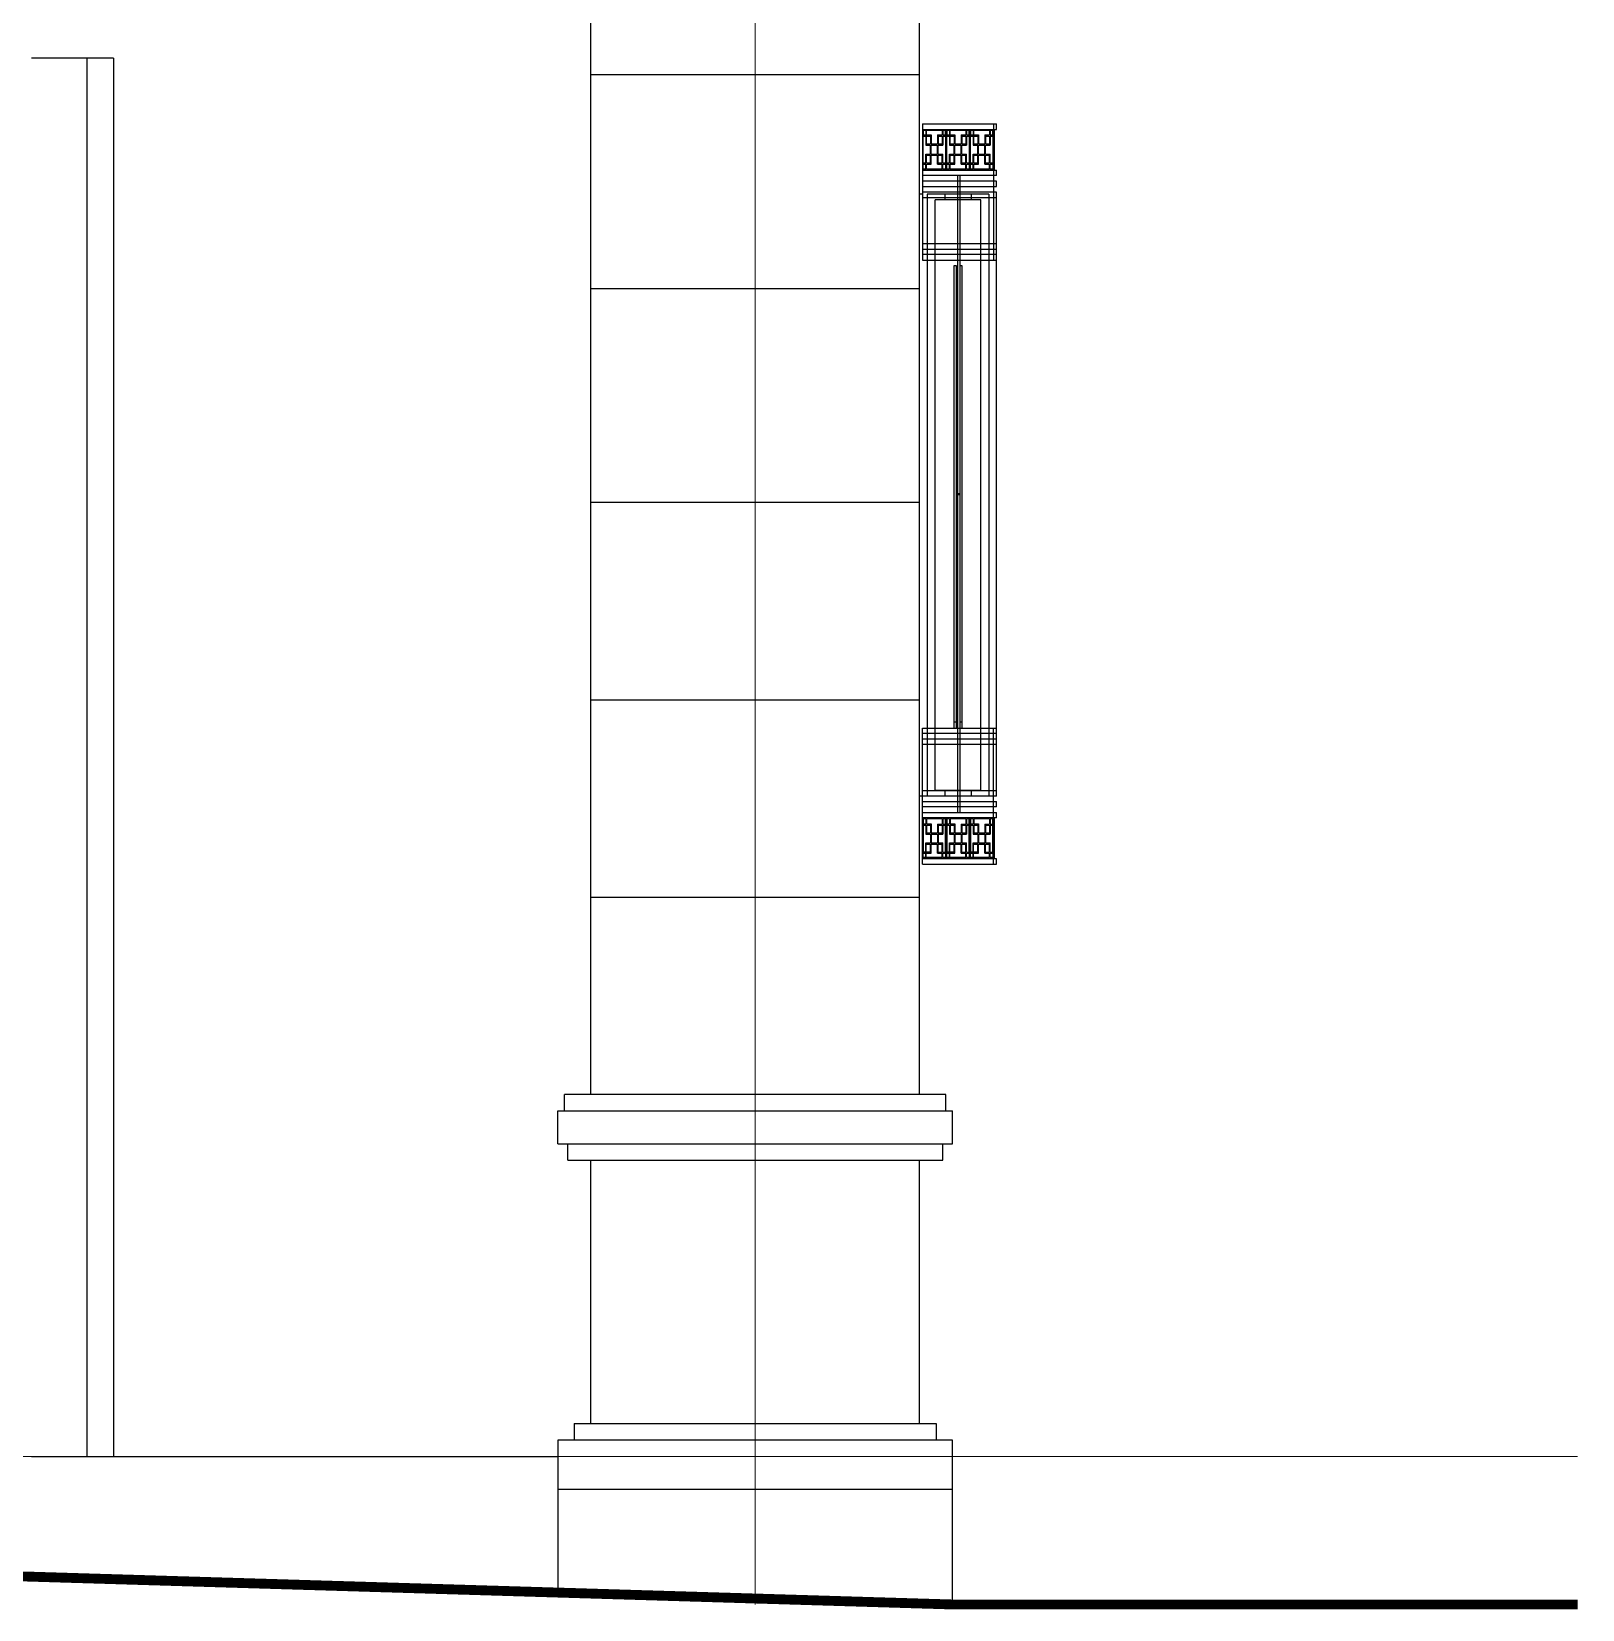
# Model space of a CAD drawing. Extents: x 1188826 to 1909461, y 608442 to 1651179.
# Drawn here: x 1700842 to 1705557, y 1027948 to 1032744 of the extents above; entities that cross this region are included whole.
import ezdxf

# ---------------------------------------------------------------- set-up
doc = ezdxf.new("R2010")
doc.units = 0
doc.header["$LTSCALE"] = 1000
doc.header["$MEASUREMENT"] = 0
doc.linetypes.add('ACAD_ISO10W100', pattern=[18.5, 12, -3, 0.5, -3])
doc.linetypes.add('DOTE', pattern=[2.42, 2, -0.2, 0.02, -0.2])
for name, color, linetype in [('1', 7, 'Continuous'), ('分缝', 37, 'Continuous'), ('立面线', 40, 'Continuous')]:
    doc.layers.add(name, color=color, linetype=linetype)
doc.layers.add('DOTE', color=19, linetype='DOTE', lineweight=9)

msp = doc.modelspace()

# ---------------------------------------------------------------- linework, layer by layer
at = {"layer": '1', "const_width": 30}
msp.add_lwpolyline([(1687342.5, 1028313.4), (1692042.5, 1028313.4), (1703642.3, 1027963.5), (1705542.3, 1027963.4)], dxfattribs=at)
at = {"layer": 'DOTE', "linetype": 'ACAD_ISO10W100', "ltscale": 100}
for p, q in [((1703042, 1036013.4), (1703042, 1027963.4)), ((1687342.5, 1028413.4), (1705542.3, 1028413.4)), ((1703642.3, 1027963.4), (1705542.3, 1027963.4))]:
    msp.add_line(p, q, dxfattribs=at)
at = {"layer": '分缝'}
for p, q in [((1702542.3, 1032613.4), (1703542.3, 1032613.4)), ((1702542.3, 1031963.4), (1703542.3, 1031963.4)), ((1702542.3, 1031313.4), (1703542.3, 1031313.4)), ((1702542.3, 1030713.4), (1703542.3, 1030713.4)), ((1702542.3, 1030113.4), (1703542.3, 1030113.4))]:
    msp.add_line(p, q, dxfattribs=at)
at = {"layer": '立面线'}
for p, q in [((1702542.3, 1029513.4), (1702542.3, 1034213.4)), ((1703542.3, 1029513.4), (1703542.3, 1034213.4)), ((1701091.9, 1032663.4), (1700842.3, 1032663.4)), ((1701011.9, 1028413.4), (1701011.9, 1032663.4)), ((1701091.9, 1032663.4), (1701091.9, 1028413.4)), ((1703551.1, 1032463.4), (1703551.1, 1032049.7)), ((1703551.1, 1032463.4), (1703775.9, 1032463.4)), ((1703767.1, 1032463.4), (1703767.1, 1032049.7)), ((1703775.9, 1032446.9), (1703775.9, 1032463.4)), ((1703551.1, 1032446.9), (1703775.9, 1032446.9)), ((1703560.7, 1032443.2), (1703552.9, 1032443.2)), ((1703552.9, 1032443.2), (1703552.9, 1032430.3)), ((1703552.9, 1032430.3), (1703560.7, 1032430.3)), ((1703552.9, 1032344.6), (1703552.9, 1032426.1)), ((1703552.9, 1032426.1), (1703560.7, 1032426.1)), ((1703560.7, 1032443.2), (1703560.7, 1032430.3)), ((1703560.7, 1032426.1), (1703560.7, 1032398.8)), ((1703611, 1032443.2), (1703562.5, 1032443.2)), ((1703562.5, 1032443.2), (1703562.5, 1032430.3)), ((1703562.5, 1032430.3), (1703577.3, 1032430.3)), ((1703562.5, 1032426.1), (1703562.5, 1032402.4)), ((1703562.5, 1032426.1), (1703575.2, 1032426.1)), ((1703575.2, 1032426.1), (1703575.2, 1032402.4)), ((1703577.3, 1032430.3), (1703577.3, 1032402.4)), ((1703596.5, 1032429.7), (1703611, 1032429.7)), ((1703596.5, 1032429.7), (1703596.5, 1032402.4)), ((1703598.6, 1032426.6), (1703611, 1032426.6)), ((1703598.6, 1032426.6), (1703598.6, 1032402.4)), ((1703611, 1032443.2), (1703611, 1032429.7)), ((1703611, 1032426.6), (1703611, 1032402.4)), ((1703620.9, 1032443.2), (1703613.1, 1032443.2)), ((1703613.1, 1032443.2), (1703613.1, 1032429.7)), ((1703613.1, 1032429.7), (1703620.9, 1032429.7)), ((1703613.1, 1032426.6), (1703620.9, 1032426.6)), ((1703613.1, 1032426.6), (1703613.1, 1032398.8)), ((1703620.9, 1032429.7), (1703620.9, 1032443.2)), ((1703620.9, 1032426.6), (1703620.9, 1032344.6)), ((1703623, 1032446.9), (1703623, 1032322.7)), ((1703623.1, 1032322.7), (1703623.1, 1032446.9)), ((1703632.7, 1032443.2), (1703624.9, 1032443.2)), ((1703624.9, 1032443.2), (1703624.9, 1032430.3)), ((1703624.9, 1032430.3), (1703632.7, 1032430.3)), ((1703624.9, 1032344.6), (1703624.9, 1032426.1)), ((1703624.9, 1032426.1), (1703632.7, 1032426.1)), ((1703632.7, 1032443.2), (1703632.7, 1032430.3)), ((1703632.7, 1032426.1), (1703632.7, 1032398.8)), ((1703683, 1032443.2), (1703634.5, 1032443.2)), ((1703634.5, 1032443.2), (1703634.5, 1032430.3)), ((1703634.5, 1032430.3), (1703649.3, 1032430.3)), ((1703634.5, 1032426.1), (1703634.5, 1032402.4)), ((1703634.5, 1032426.1), (1703647.2, 1032426.1)), ((1703647.2, 1032426.1), (1703647.2, 1032402.4)), ((1703649.3, 1032430.3), (1703649.3, 1032402.4)), ((1703668.5, 1032429.7), (1703683, 1032429.7)), ((1703668.5, 1032429.7), (1703668.5, 1032402.4)), ((1703670.6, 1032426.6), (1703683, 1032426.6)), ((1703670.6, 1032426.6), (1703670.6, 1032402.4)), ((1703683, 1032443.2), (1703683, 1032429.7)), ((1703683, 1032426.6), (1703683, 1032402.4)), ((1703692.9, 1032443.2), (1703685.1, 1032443.2)), ((1703685.1, 1032443.2), (1703685.1, 1032429.7)), ((1703685.1, 1032429.7), (1703692.9, 1032429.7)), ((1703685.1, 1032426.6), (1703692.9, 1032426.6)), ((1703685.1, 1032426.6), (1703685.1, 1032398.8)), ((1703692.9, 1032429.7), (1703692.9, 1032443.2)), ((1703692.9, 1032426.6), (1703692.9, 1032344.6)), ((1703695, 1032446.9), (1703695, 1032322.7)), ((1703695.1, 1032322.7), (1703695.1, 1032446.9)), ((1703704.7, 1032443.2), (1703696.9, 1032443.2)), ((1703696.9, 1032443.2), (1703696.9, 1032430.3)), ((1703696.9, 1032430.3), (1703704.7, 1032430.3)), ((1703696.9, 1032344.6), (1703696.9, 1032426.1)), ((1703696.9, 1032426.1), (1703704.7, 1032426.1)), ((1703704.7, 1032443.2), (1703704.7, 1032430.3)), ((1703704.7, 1032426.1), (1703704.7, 1032398.8)), ((1703755, 1032443.2), (1703706.5, 1032443.2)), ((1703706.5, 1032443.2), (1703706.5, 1032430.3)), ((1703706.5, 1032430.3), (1703721.3, 1032430.3)), ((1703706.5, 1032426.1), (1703706.5, 1032402.4)), ((1703706.5, 1032426.1), (1703719.2, 1032426.1)), ((1703719.2, 1032426.1), (1703719.2, 1032402.4)), ((1703721.3, 1032430.3), (1703721.3, 1032402.4)), ((1703740.5, 1032429.7), (1703755, 1032429.7)), ((1703740.5, 1032429.7), (1703740.5, 1032402.4)), ((1703742.6, 1032426.6), (1703755, 1032426.6)), ((1703742.6, 1032426.6), (1703742.6, 1032402.4)), ((1703755, 1032443.2), (1703755, 1032429.7)), ((1703755, 1032426.6), (1703755, 1032402.4)), ((1703764.9, 1032443.2), (1703757.1, 1032443.2)), ((1703757.1, 1032443.2), (1703757.1, 1032429.7)), ((1703757.1, 1032429.7), (1703764.9, 1032429.7)), ((1703757.1, 1032426.6), (1703764.9, 1032426.6)), ((1703757.1, 1032426.6), (1703757.1, 1032398.8)), ((1703764.9, 1032429.7), (1703764.9, 1032443.2)), ((1703764.9, 1032426.6), (1703764.9, 1032344.6)), ((1703767, 1032446.9), (1703767, 1032322.7)), ((1703768.7, 1032446.9), (1703768.7, 1032322.7)), ((1703560.7, 1032398.8), (1703575.5, 1032398.8)), ((1703561, 1032344.6), (1703561, 1032371.9)), ((1703561, 1032371.9), (1703575.5, 1032371.9)), ((1703562.5, 1032402.4), (1703575.2, 1032402.4)), ((1703563.1, 1032344.6), (1703563.1, 1032368.2)), ((1703563.1, 1032368.2), (1703575.5, 1032368.2)), ((1703575.5, 1032371.9), (1703575.5, 1032398.8)), ((1703575.5, 1032344.6), (1703575.5, 1032368.2)), ((1703577.3, 1032402.4), (1703596.5, 1032402.4)), ((1703577.3, 1032371.9), (1703577.3, 1032398.8)), ((1703577.3, 1032398.8), (1703596.8, 1032398.8)), ((1703577.3, 1032371.9), (1703596.8, 1032371.9)), ((1703577.3, 1032368.2), (1703596.8, 1032368.2)), ((1703577.3, 1032340.9), (1703577.3, 1032368.2)), ((1703596.8, 1032371.9), (1703596.8, 1032398.8)), ((1703596.8, 1032341.4), (1703596.8, 1032368.2)), ((1703598.6, 1032402.4), (1703611, 1032402.4)), ((1703598.6, 1032398.8), (1703613.1, 1032398.8)), ((1703598.6, 1032371.9), (1703598.6, 1032398.8)), ((1703598.6, 1032371.9), (1703612.8, 1032371.9)), ((1703598.6, 1032368.2), (1703611, 1032368.2)), ((1703598.6, 1032344.6), (1703598.6, 1032368.2)), ((1703611, 1032344.6), (1703611, 1032368.2)), ((1703612.8, 1032344.6), (1703612.8, 1032371.9)), ((1703632.7, 1032398.8), (1703647.5, 1032398.8)), ((1703633, 1032344.6), (1703633, 1032371.9)), ((1703633, 1032371.9), (1703647.5, 1032371.9)), ((1703634.5, 1032402.4), (1703647.2, 1032402.4)), ((1703635.1, 1032344.6), (1703635.1, 1032368.2)), ((1703635.1, 1032368.2), (1703647.5, 1032368.2)), ((1703647.5, 1032371.9), (1703647.5, 1032398.8)), ((1703647.5, 1032344.6), (1703647.5, 1032368.2)), ((1703649.3, 1032402.4), (1703668.5, 1032402.4)), ((1703649.3, 1032371.9), (1703649.3, 1032398.8)), ((1703649.3, 1032398.8), (1703668.8, 1032398.8)), ((1703649.3, 1032371.9), (1703668.8, 1032371.9)), ((1703649.3, 1032368.2), (1703668.8, 1032368.2)), ((1703649.3, 1032340.9), (1703649.3, 1032368.2)), ((1703668.8, 1032371.9), (1703668.8, 1032398.8)), ((1703668.8, 1032341.4), (1703668.8, 1032368.2)), ((1703670.6, 1032402.4), (1703683, 1032402.4)), ((1703670.6, 1032398.8), (1703685.1, 1032398.8)), ((1703670.6, 1032371.9), (1703670.6, 1032398.8)), ((1703670.6, 1032371.9), (1703684.8, 1032371.9)), ((1703670.6, 1032368.2), (1703683, 1032368.2)), ((1703670.6, 1032344.6), (1703670.6, 1032368.2)), ((1703683, 1032344.6), (1703683, 1032368.2)), ((1703684.8, 1032344.6), (1703684.8, 1032371.9)), ((1703704.7, 1032398.8), (1703719.5, 1032398.8)), ((1703705, 1032344.6), (1703705, 1032371.9)), ((1703705, 1032371.9), (1703719.5, 1032371.9)), ((1703706.5, 1032402.4), (1703719.2, 1032402.4)), ((1703707.1, 1032344.6), (1703707.1, 1032368.2)), ((1703707.1, 1032368.2), (1703719.5, 1032368.2)), ((1703719.5, 1032371.9), (1703719.5, 1032398.8)), ((1703719.5, 1032344.6), (1703719.5, 1032368.2)), ((1703721.3, 1032402.4), (1703740.5, 1032402.4)), ((1703721.3, 1032371.9), (1703721.3, 1032398.8)), ((1703721.3, 1032398.8), (1703740.8, 1032398.8)), ((1703721.3, 1032371.9), (1703740.8, 1032371.9)), ((1703721.3, 1032368.2), (1703740.8, 1032368.2)), ((1703721.3, 1032340.9), (1703721.3, 1032368.2)), ((1703740.8, 1032371.9), (1703740.8, 1032398.8)), ((1703740.8, 1032341.4), (1703740.8, 1032368.2)), ((1703742.6, 1032402.4), (1703755, 1032402.4)), ((1703742.6, 1032398.8), (1703757.1, 1032398.8)), ((1703742.6, 1032371.9), (1703742.6, 1032398.8)), ((1703742.6, 1032371.9), (1703756.8, 1032371.9)), ((1703742.6, 1032368.2), (1703755, 1032368.2)), ((1703742.6, 1032344.6), (1703742.6, 1032368.2)), ((1703755, 1032344.6), (1703755, 1032368.2)), ((1703756.8, 1032344.6), (1703756.8, 1032371.9)), ((1703551.1, 1032322.7), (1703775.9, 1032322.7)), ((1703552.9, 1032344.6), (1703561, 1032344.6)), ((1703553.2, 1032340.9), (1703561, 1032340.9)), ((1703553.2, 1032326), (1703553.2, 1032340.9)), ((1703561, 1032326), (1703553.2, 1032326)), ((1703561, 1032326), (1703561, 1032340.9)), ((1703563.1, 1032344.6), (1703575.5, 1032344.6)), ((1703563.1, 1032326), (1703563.1, 1032340.9)), ((1703563.1, 1032340.9), (1703577.3, 1032340.9)), ((1703611, 1032326), (1703563.1, 1032326)), ((1703596.8, 1032341.4), (1703611, 1032341.4)), ((1703598.6, 1032344.6), (1703611, 1032344.6)), ((1703611, 1032326), (1703611, 1032341.4)), ((1703612.8, 1032344.6), (1703620.9, 1032344.6)), ((1703612.8, 1032326), (1703612.8, 1032341.4)), ((1703612.8, 1032341.4), (1703620.9, 1032341.4)), ((1703620.9, 1032326), (1703612.8, 1032326)), ((1703620.9, 1032341.4), (1703620.9, 1032326)), ((1703624.9, 1032344.6), (1703633, 1032344.6)), ((1703625.2, 1032340.9), (1703633, 1032340.9)), ((1703625.2, 1032326), (1703625.2, 1032340.9)), ((1703633, 1032326), (1703625.2, 1032326)), ((1703633, 1032326), (1703633, 1032340.9)), ((1703635.1, 1032344.6), (1703647.5, 1032344.6)), ((1703635.1, 1032326), (1703635.1, 1032340.9)), ((1703635.1, 1032340.9), (1703649.3, 1032340.9)), ((1703683, 1032326), (1703635.1, 1032326)), ((1703668.8, 1032341.4), (1703683, 1032341.4)), ((1703670.6, 1032344.6), (1703683, 1032344.6)), ((1703683, 1032326), (1703683, 1032341.4)), ((1703684.8, 1032344.6), (1703692.9, 1032344.6)), ((1703684.8, 1032326), (1703684.8, 1032341.4)), ((1703684.8, 1032341.4), (1703692.9, 1032341.4)), ((1703692.9, 1032326), (1703684.8, 1032326)), ((1703692.9, 1032341.4), (1703692.9, 1032326)), ((1703696.9, 1032344.6), (1703705, 1032344.6)), ((1703697.2, 1032340.9), (1703705, 1032340.9)), ((1703697.2, 1032326), (1703697.2, 1032340.9)), ((1703705, 1032326), (1703697.2, 1032326)), ((1703705, 1032326), (1703705, 1032340.9)), ((1703707.1, 1032344.6), (1703719.5, 1032344.6)), ((1703707.1, 1032326), (1703707.1, 1032340.9)), ((1703707.1, 1032340.9), (1703721.3, 1032340.9)), ((1703755, 1032326), (1703707.1, 1032326)), ((1703740.8, 1032341.4), (1703755, 1032341.4)), ((1703742.6, 1032344.6), (1703755, 1032344.6)), ((1703755, 1032326), (1703755, 1032341.4)), ((1703756.8, 1032344.6), (1703764.9, 1032344.6)), ((1703756.8, 1032326), (1703756.8, 1032341.4)), ((1703756.8, 1032341.4), (1703764.9, 1032341.4)), ((1703764.9, 1032326), (1703756.8, 1032326)), ((1703764.9, 1032341.4), (1703764.9, 1032326)), ((1703775.9, 1032306.1), (1703775.9, 1032322.7)), ((1703775.9, 1032306.1), (1703551.1, 1032306.1)), ((1703775.9, 1032289.5), (1703551.1, 1032289.5)), ((1703551.1, 1032273), (1703775.9, 1032273)), ((1703657.1, 1032306.1), (1703657.1, 1030370.8)), ((1703665.9, 1030370.8), (1703665.9, 1032306.1)), ((1703775.9, 1032273), (1703775.9, 1032289.5)), ((1703551.1, 1032249.7), (1703542.3, 1032249.7)), ((1703775.9, 1032256.4), (1703551.1, 1032256.4)), ((1703551.1, 1032239.9), (1703775.9, 1032239.9)), ((1703752.7, 1032249.7), (1703565.5, 1032249.7)), ((1703565.5, 1032249.7), (1703565.5, 1030420.5)), ((1703728.8, 1032232.2), (1703589.5, 1032232.2)), ((1703589.5, 1030438), (1703589.5, 1032232.2)), ((1703619.3, 1032249.7), (1703619.3, 1032232.2)), ((1703699, 1032249.7), (1703699, 1032232.2)), ((1703728.8, 1030438), (1703728.8, 1032232.2)), ((1703752.7, 1032249.7), (1703752.7, 1030420.5)), ((1703775.9, 1030420.5), (1703775.9, 1032256.4)), ((1703775.9, 1032099.4), (1703551.1, 1032099.4)), ((1703551.1, 1032082.9), (1703775.9, 1032082.9)), ((1703775.9, 1032066.3), (1703551.1, 1032066.3)), ((1703551.1, 1032049.7), (1703775.9, 1032049.7)), ((1703647.5, 1032033.3), (1703653.3, 1032033.3)), ((1703647.5, 1030627.1), (1703647.5, 1032033.3)), ((1703653.3, 1032033.3), (1703653.3, 1030627.1)), ((1703665.9, 1032033.3), (1703670.7, 1032033.3)), ((1703670.7, 1032033.3), (1703670.7, 1030627.1)), ((1703657.1, 1031339.6), (1703665.9, 1031339.6)), ((1703657.1, 1031337.3), (1703665.9, 1031337.3)), ((1703647.5, 1030645.8), (1703653.3, 1030645.8)), ((1703665.9, 1030645.8), (1703670.7, 1030645.8)), ((1703551.1, 1030213.5), (1703551.1, 1030627.1)), ((1703551.1, 1030627.1), (1703775.9, 1030627.1)), ((1703775.9, 1030610.6), (1703551.1, 1030610.6)), ((1703551.1, 1030594), (1703775.9, 1030594)), ((1703767.1, 1030213.5), (1703767.1, 1030627.1)), ((1703775.9, 1030577.5), (1703551.1, 1030577.5)), ((1703775.9, 1030420.5), (1703542.3, 1030420.5)), ((1703551.1, 1030437), (1703775.9, 1030437)), ((1703551.1, 1030403.9), (1703775.9, 1030403.9)), ((1703589.5, 1030438), (1703728.8, 1030438)), ((1703619.3, 1030438), (1703619.3, 1030420.5)), ((1703699, 1030438), (1703699, 1030420.5)), ((1703775.9, 1030387.3), (1703775.9, 1030403.9)), ((1703775.9, 1030387.3), (1703551.1, 1030387.3)), ((1703551.1, 1030370.8), (1703775.9, 1030370.8)), ((1703775.9, 1030354.2), (1703551.1, 1030354.2)), ((1703553.2, 1030350.9), (1703553.2, 1030336)), ((1703561, 1030350.9), (1703553.2, 1030350.9)), ((1703561, 1030350.9), (1703561, 1030336)), ((1703563.1, 1030350.9), (1703563.1, 1030336)), ((1703611, 1030350.9), (1703563.1, 1030350.9)), ((1703611, 1030350.9), (1703611, 1030335.4)), ((1703612.8, 1030350.9), (1703612.8, 1030335.4)), ((1703620.9, 1030350.9), (1703612.8, 1030350.9)), ((1703620.9, 1030335.4), (1703620.9, 1030350.9)), ((1703623, 1030230), (1703623, 1030354.2)), ((1703623.1, 1030354.2), (1703623.1, 1030230)), ((1703625.2, 1030350.9), (1703625.2, 1030336)), ((1703633, 1030350.9), (1703625.2, 1030350.9)), ((1703633, 1030350.9), (1703633, 1030336)), ((1703635.1, 1030350.9), (1703635.1, 1030336)), ((1703683, 1030350.9), (1703635.1, 1030350.9)), ((1703683, 1030350.9), (1703683, 1030335.4)), ((1703684.8, 1030350.9), (1703684.8, 1030335.4)), ((1703692.9, 1030350.9), (1703684.8, 1030350.9)), ((1703692.9, 1030335.4), (1703692.9, 1030350.9)), ((1703695, 1030230), (1703695, 1030354.2)), ((1703695.1, 1030354.2), (1703695.1, 1030230)), ((1703697.2, 1030350.9), (1703697.2, 1030336)), ((1703705, 1030350.9), (1703697.2, 1030350.9)), ((1703705, 1030350.9), (1703705, 1030336)), ((1703707.1, 1030350.9), (1703707.1, 1030336)), ((1703755, 1030350.9), (1703707.1, 1030350.9)), ((1703755, 1030350.9), (1703755, 1030335.4)), ((1703756.8, 1030350.9), (1703756.8, 1030335.4)), ((1703764.9, 1030350.9), (1703756.8, 1030350.9)), ((1703764.9, 1030335.4), (1703764.9, 1030350.9)), ((1703767, 1030230), (1703767, 1030354.2)), ((1703768.7, 1030354.2), (1703768.7, 1030230)), ((1703775.9, 1030354.2), (1703775.9, 1030370.8)), ((1703552.9, 1030332.3), (1703552.9, 1030250.8)), ((1703552.9, 1030332.3), (1703561, 1030332.3)), ((1703553.2, 1030336), (1703561, 1030336)), ((1703561, 1030332.3), (1703561, 1030305)), ((1703561, 1030305), (1703575.5, 1030305)), ((1703563.1, 1030336), (1703577.3, 1030336)), ((1703563.1, 1030332.3), (1703575.5, 1030332.3)), ((1703563.1, 1030332.3), (1703563.1, 1030308.6)), ((1703563.1, 1030308.6), (1703575.5, 1030308.6)), ((1703575.5, 1030332.3), (1703575.5, 1030308.6)), ((1703575.5, 1030305), (1703575.5, 1030278.1)), ((1703577.3, 1030336), (1703577.3, 1030308.6)), ((1703577.3, 1030308.6), (1703596.8, 1030308.6)), ((1703577.3, 1030305), (1703577.3, 1030278.1)), ((1703577.3, 1030305), (1703596.8, 1030305)), ((1703596.8, 1030335.4), (1703611, 1030335.4)), ((1703596.8, 1030335.4), (1703596.8, 1030308.6)), ((1703596.8, 1030305), (1703596.8, 1030278.1)), ((1703598.6, 1030332.3), (1703611, 1030332.3)), ((1703598.6, 1030332.3), (1703598.6, 1030308.6)), ((1703598.6, 1030308.6), (1703611, 1030308.6)), ((1703598.6, 1030305), (1703598.6, 1030278.1)), ((1703598.6, 1030305), (1703612.8, 1030305)), ((1703611, 1030332.3), (1703611, 1030308.6)), ((1703612.8, 1030335.4), (1703620.9, 1030335.4)), ((1703612.8, 1030332.3), (1703620.9, 1030332.3)), ((1703612.8, 1030332.3), (1703612.8, 1030305)), ((1703620.9, 1030250.2), (1703620.9, 1030332.3)), ((1703624.9, 1030332.3), (1703624.9, 1030250.8)), ((1703624.9, 1030332.3), (1703633, 1030332.3)), ((1703625.2, 1030336), (1703633, 1030336)), ((1703633, 1030332.3), (1703633, 1030305)), ((1703633, 1030305), (1703647.5, 1030305)), ((1703635.1, 1030336), (1703649.3, 1030336)), ((1703635.1, 1030332.3), (1703647.5, 1030332.3)), ((1703635.1, 1030332.3), (1703635.1, 1030308.6)), ((1703635.1, 1030308.6), (1703647.5, 1030308.6)), ((1703647.5, 1030332.3), (1703647.5, 1030308.6)), ((1703647.5, 1030305), (1703647.5, 1030278.1)), ((1703649.3, 1030336), (1703649.3, 1030308.6)), ((1703649.3, 1030308.6), (1703668.8, 1030308.6)), ((1703649.3, 1030305), (1703649.3, 1030278.1)), ((1703649.3, 1030305), (1703668.8, 1030305)), ((1703668.8, 1030335.4), (1703683, 1030335.4)), ((1703668.8, 1030335.4), (1703668.8, 1030308.6)), ((1703668.8, 1030305), (1703668.8, 1030278.1)), ((1703670.6, 1030332.3), (1703683, 1030332.3)), ((1703670.6, 1030332.3), (1703670.6, 1030308.6)), ((1703670.6, 1030308.6), (1703683, 1030308.6)), ((1703670.6, 1030305), (1703670.6, 1030278.1)), ((1703670.6, 1030305), (1703684.8, 1030305)), ((1703683, 1030332.3), (1703683, 1030308.6)), ((1703684.8, 1030335.4), (1703692.9, 1030335.4)), ((1703684.8, 1030332.3), (1703692.9, 1030332.3)), ((1703684.8, 1030332.3), (1703684.8, 1030305)), ((1703692.9, 1030250.2), (1703692.9, 1030332.3)), ((1703696.9, 1030332.3), (1703696.9, 1030250.8)), ((1703696.9, 1030332.3), (1703705, 1030332.3)), ((1703697.2, 1030336), (1703705, 1030336)), ((1703705, 1030332.3), (1703705, 1030305)), ((1703705, 1030305), (1703719.5, 1030305)), ((1703707.1, 1030336), (1703721.3, 1030336)), ((1703707.1, 1030332.3), (1703719.5, 1030332.3)), ((1703707.1, 1030332.3), (1703707.1, 1030308.6)), ((1703707.1, 1030308.6), (1703719.5, 1030308.6)), ((1703719.5, 1030332.3), (1703719.5, 1030308.6)), ((1703719.5, 1030305), (1703719.5, 1030278.1)), ((1703721.3, 1030336), (1703721.3, 1030308.6)), ((1703721.3, 1030308.6), (1703740.8, 1030308.6)), ((1703721.3, 1030305), (1703721.3, 1030278.1)), ((1703721.3, 1030305), (1703740.8, 1030305)), ((1703740.8, 1030335.4), (1703755, 1030335.4)), ((1703740.8, 1030335.4), (1703740.8, 1030308.6)), ((1703740.8, 1030305), (1703740.8, 1030278.1)), ((1703742.6, 1030332.3), (1703755, 1030332.3)), ((1703742.6, 1030332.3), (1703742.6, 1030308.6)), ((1703742.6, 1030308.6), (1703755, 1030308.6)), ((1703742.6, 1030305), (1703742.6, 1030278.1)), ((1703742.6, 1030305), (1703756.8, 1030305)), ((1703755, 1030332.3), (1703755, 1030308.6)), ((1703756.8, 1030335.4), (1703764.9, 1030335.4)), ((1703756.8, 1030332.3), (1703764.9, 1030332.3)), ((1703756.8, 1030332.3), (1703756.8, 1030305)), ((1703764.9, 1030250.2), (1703764.9, 1030332.3)), ((1703552.9, 1030250.8), (1703560.7, 1030250.8)), ((1703560.7, 1030250.8), (1703560.7, 1030278.1)), ((1703560.7, 1030278.1), (1703575.5, 1030278.1)), ((1703562.5, 1030274.4), (1703575.2, 1030274.4)), ((1703562.5, 1030250.8), (1703562.5, 1030274.4)), ((1703562.5, 1030250.8), (1703575.2, 1030250.8)), ((1703575.2, 1030250.8), (1703575.2, 1030274.4)), ((1703577.3, 1030278.1), (1703596.8, 1030278.1)), ((1703577.3, 1030246.6), (1703577.3, 1030274.4)), ((1703577.3, 1030274.4), (1703596.5, 1030274.4)), ((1703596.5, 1030247.1), (1703596.5, 1030274.4)), ((1703598.6, 1030278.1), (1703613.1, 1030278.1)), ((1703598.6, 1030274.4), (1703611, 1030274.4)), ((1703598.6, 1030250.2), (1703598.6, 1030274.4)), ((1703598.6, 1030250.2), (1703611, 1030250.2)), ((1703611, 1030250.2), (1703611, 1030274.4)), ((1703613.1, 1030250.2), (1703613.1, 1030278.1)), ((1703613.1, 1030250.2), (1703620.9, 1030250.2)), ((1703624.9, 1030250.8), (1703632.7, 1030250.8)), ((1703632.7, 1030250.8), (1703632.7, 1030278.1)), ((1703632.7, 1030278.1), (1703647.5, 1030278.1)), ((1703634.5, 1030274.4), (1703647.2, 1030274.4)), ((1703634.5, 1030250.8), (1703634.5, 1030274.4)), ((1703634.5, 1030250.8), (1703647.2, 1030250.8)), ((1703647.2, 1030250.8), (1703647.2, 1030274.4)), ((1703649.3, 1030278.1), (1703668.8, 1030278.1)), ((1703649.3, 1030246.6), (1703649.3, 1030274.4)), ((1703649.3, 1030274.4), (1703668.5, 1030274.4)), ((1703668.5, 1030247.1), (1703668.5, 1030274.4)), ((1703670.6, 1030278.1), (1703685.1, 1030278.1)), ((1703670.6, 1030274.4), (1703683, 1030274.4)), ((1703670.6, 1030250.2), (1703670.6, 1030274.4)), ((1703670.6, 1030250.2), (1703683, 1030250.2)), ((1703683, 1030250.2), (1703683, 1030274.4)), ((1703685.1, 1030250.2), (1703685.1, 1030278.1)), ((1703685.1, 1030250.2), (1703692.9, 1030250.2)), ((1703696.9, 1030250.8), (1703704.7, 1030250.8)), ((1703704.7, 1030250.8), (1703704.7, 1030278.1)), ((1703704.7, 1030278.1), (1703719.5, 1030278.1)), ((1703706.5, 1030274.4), (1703719.2, 1030274.4)), ((1703706.5, 1030250.8), (1703706.5, 1030274.4)), ((1703706.5, 1030250.8), (1703719.2, 1030250.8)), ((1703719.2, 1030250.8), (1703719.2, 1030274.4)), ((1703721.3, 1030278.1), (1703740.8, 1030278.1)), ((1703721.3, 1030246.6), (1703721.3, 1030274.4)), ((1703721.3, 1030274.4), (1703740.5, 1030274.4)), ((1703740.5, 1030247.1), (1703740.5, 1030274.4)), ((1703742.6, 1030278.1), (1703757.1, 1030278.1)), ((1703742.6, 1030274.4), (1703755, 1030274.4)), ((1703742.6, 1030250.2), (1703742.6, 1030274.4)), ((1703742.6, 1030250.2), (1703755, 1030250.2)), ((1703755, 1030250.2), (1703755, 1030274.4)), ((1703757.1, 1030250.2), (1703757.1, 1030278.1)), ((1703757.1, 1030250.2), (1703764.9, 1030250.2)), ((1703775.9, 1030230), (1703551.1, 1030230)), ((1703551.1, 1030213.5), (1703775.9, 1030213.5)), ((1703552.9, 1030246.6), (1703560.7, 1030246.6)), ((1703552.9, 1030233.6), (1703552.9, 1030246.6)), ((1703560.7, 1030233.6), (1703552.9, 1030233.6)), ((1703560.7, 1030233.6), (1703560.7, 1030246.6)), ((1703562.5, 1030233.6), (1703562.5, 1030246.6)), ((1703562.5, 1030246.6), (1703577.3, 1030246.6)), ((1703611, 1030233.6), (1703562.5, 1030233.6)), ((1703596.5, 1030247.1), (1703611, 1030247.1)), ((1703611, 1030233.6), (1703611, 1030247.1)), ((1703613.1, 1030247.1), (1703620.9, 1030247.1)), ((1703613.1, 1030233.6), (1703613.1, 1030247.1)), ((1703620.9, 1030233.6), (1703613.1, 1030233.6)), ((1703620.9, 1030247.1), (1703620.9, 1030233.6)), ((1703624.9, 1030246.6), (1703632.7, 1030246.6)), ((1703624.9, 1030233.6), (1703624.9, 1030246.6)), ((1703632.7, 1030233.6), (1703624.9, 1030233.6)), ((1703632.7, 1030233.6), (1703632.7, 1030246.6)), ((1703634.5, 1030233.6), (1703634.5, 1030246.6)), ((1703634.5, 1030246.6), (1703649.3, 1030246.6)), ((1703683, 1030233.6), (1703634.5, 1030233.6)), ((1703668.5, 1030247.1), (1703683, 1030247.1)), ((1703683, 1030233.6), (1703683, 1030247.1)), ((1703685.1, 1030247.1), (1703692.9, 1030247.1)), ((1703685.1, 1030233.6), (1703685.1, 1030247.1)), ((1703692.9, 1030233.6), (1703685.1, 1030233.6)), ((1703692.9, 1030247.1), (1703692.9, 1030233.6)), ((1703696.9, 1030246.6), (1703704.7, 1030246.6)), ((1703696.9, 1030233.6), (1703696.9, 1030246.6)), ((1703704.7, 1030233.6), (1703696.9, 1030233.6)), ((1703704.7, 1030233.6), (1703704.7, 1030246.6)), ((1703706.5, 1030233.6), (1703706.5, 1030246.6)), ((1703706.5, 1030246.6), (1703721.3, 1030246.6)), ((1703755, 1030233.6), (1703706.5, 1030233.6)), ((1703740.5, 1030247.1), (1703755, 1030247.1)), ((1703755, 1030233.6), (1703755, 1030247.1)), ((1703757.1, 1030247.1), (1703764.9, 1030247.1)), ((1703757.1, 1030233.6), (1703757.1, 1030247.1)), ((1703764.9, 1030233.6), (1703757.1, 1030233.6)), ((1703764.9, 1030247.1), (1703764.9, 1030233.6)), ((1703775.9, 1030213.5), (1703775.9, 1030230)), ((1702462.3, 1029463.4), (1702462.3, 1029513.4)), ((1703622.3, 1029513.4), (1702462.3, 1029513.4)), ((1703622.3, 1029463.4), (1703622.3, 1029513.4)), ((1702442.3, 1029363.4), (1702442.3, 1029463.4)), ((1702442.3, 1029463.4), (1703642.3, 1029463.4)), ((1703642.3, 1029363.4), (1703642.3, 1029463.4)), ((1702442.3, 1029363.4), (1703642.3, 1029363.4)), ((1702472.3, 1029313.4), (1702472.3, 1029363.4)), ((1703612.3, 1029313.4), (1703612.3, 1029363.4)), ((1702472.3, 1029313.4), (1703612.3, 1029313.4)), ((1702542.3, 1028513.4), (1702542.3, 1029313.4)), ((1703542.3, 1028513.4), (1703542.3, 1029313.4)), ((1702492.3, 1028513.4), (1702492.3, 1028463.4)), ((1702492.3, 1028513.4), (1703592.3, 1028513.4)), ((1703592.3, 1028513.4), (1703592.3, 1028463.4)), ((1703642.3, 1028463.4), (1702442.3, 1028463.4)), ((1702442.3, 1028463.4), (1702442.3, 1027999.7)), ((1703642.3, 1027963.5), (1703642.3, 1028463.4)), ((1700842.3, 1028413.4), (1702442.3, 1028413.4)), ((1703642.3, 1028313.4), (1702442.3, 1028313.4))]:
    msp.add_line(p, q, dxfattribs=at)

doc.saveas('drawing.dxf')
